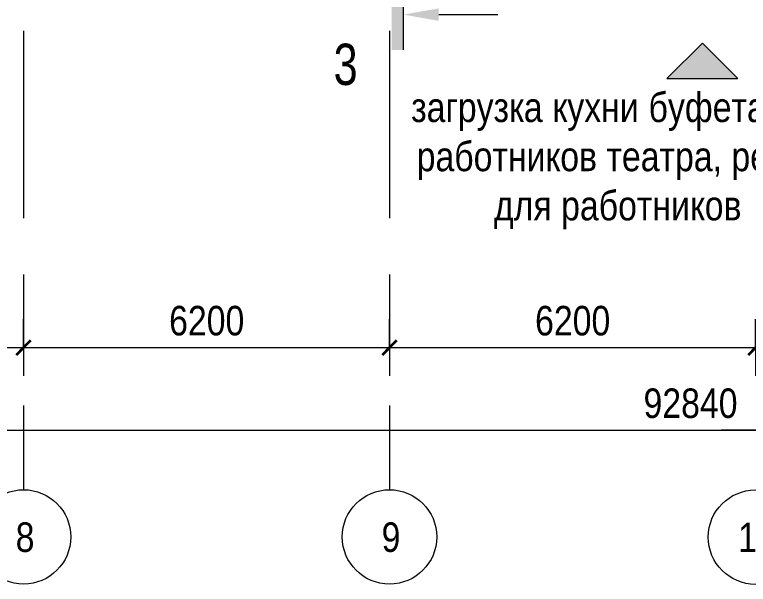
# Model space of a CAD drawing. Header units: millimetres. Extents: x 46431 to 216095, y -43515 to 31605.
# Drawn here: x 91782 to 104211, y -43338 to -33679 of the extents above; entities that cross this region are included whole.
import ezdxf

# ---------------------------------------------------------------- set-up
doc = ezdxf.new("R2010")
doc.units = ezdxf.units.MM
doc.linetypes.add('Осевые', pattern=[6350, 1270, -952.5, 3175, -952.5])
for name, color, linetype, lineweight in [('Оси', 7, 'Continuous', 9), ('Оси-1', 7, 'Continuous', 18), ('Оси-2', 7, 'Осевые', 9), ('Размеры', 7, 'Continuous', 9), ('Размеры-200', 7, 'Continuous', 9), ('Разрезы', 7, 'Continuous', 9), ('Текстовые примечания', 7, 'Continuous', 9), ('Черная _1 сплошная', 7, 'Continuous', 9), ('Элементы узлов', 7, 'Continuous', 9)]:
    doc.layers.add(name, color=color, linetype=linetype, lineweight=lineweight)
doc.styles.add('Arial Narrow', font='Arial Narrow.ttf', dxfattribs={"height": 500})
doc.styles.add('Arial_1', font='Arial.ttf', dxfattribs={"width": 0.75, "height": 700})
doc.dimstyles.new('Диагональ_-_2_5_мм_Arial_narrow', dxfattribs={"dimscale": 304.8, "dimtxt": 511.715487, "dimasz": 0.787402, "dimexe": 1.574803, "dimexo": 0.0625, "dimgap": 0.19685, "dimtad": 1, "dimdec": 0, "dimzin": 0, "dimdsep": 46, "dimtxsty": 'Arial Narrow', "dimblk1": 'OBLIQUE', "dimblk2": 'OBLIQUE', "dimsah": 1, "dimcen": 0.09, "dimdle": 1.574803, "dimazin": 0, "dimtfac": 1, "dimtdec": 4, "dimtix": 1, "dimtmove": 1, "dimatfit": 3, "dimfxl": 1.574803, "dimfxlon": 1, "dimtvp": 1, "dimtolj": 1, "dimtzin": 0, "dimarcsym": 2})
doc.dimstyles.new('Диагональ_-_2_5_мм_Arial_narrow_1', dxfattribs={"dimscale": 304.8, "dimtxt": 511.715487, "dimasz": 0.787402, "dimexe": 1.574803, "dimexo": 0.0625, "dimgap": 0.19685, "dimtad": 1, "dimdec": 0, "dimzin": 0, "dimdsep": 46, "dimtxsty": 'Arial Narrow', "dimblk1": 'OBLIQUE', "dimblk2": 'OBLIQUE', "dimsah": 1, "dimcen": 0.09, "dimdle": 1.574803, "dimazin": 0, "dimtfac": 1, "dimtdec": 4, "dimtix": 1, "dimtmove": 0, "dimatfit": 3, "dimfxl": 1.574803, "dimfxlon": 1, "dimtvp": 1, "dimtolj": 1, "dimtzin": 0, "dimarcsym": 2})

# ---------------------------------------------------------------- blocks, each defined once
blk = doc.blocks.new('Ось сетки - По умолчанию 2-349628-План 1-го этажа на отм_ -6_000')
at = {"layer": 'Оси-1'}
blk.add_circle((0, 0), 4, dxfattribs=at)
blk = doc.blocks.new('DIMBLOCK1-План 1-го этажа на отм_ -6_000')
at = {"layer": 'Размеры-200', "lineweight": 35, "transparency": 16777216}
for points in [[(57332, -40724), (57452, -40604), (57212, -40844)], [(150172, -40724), (150292, -40604), (150052, -40844)]]:
    blk.add_hatch(color=256, dxfattribs=at).paths.add_polyline_path(points, flags=0)
at = {"layer": 'Размеры-200', "transparency": 16777216}
for p, q in [((57332, -40244), (57332, -41204)), ((57332, -40724), (57332, -40244)), ((150172, -40244), (150172, -41204)), ((150172, -40724), (150172, -40244)), ((56852, -40724), (150652, -40724)), ((102435, -40724), (104419, -40724)), ((104419, -40724), (103752, -40724))]:
    blk.add_line(p, q, dxfattribs=at)
at = {"layer": 'Размеры-200', "lineweight": 35, "transparency": 16777216}
for p, q in [((57452, -40604), (57212, -40844)), ((57332, -40724), (57452, -40604)), ((150292, -40604), (150052, -40844)), ((150172, -40724), (150292, -40604)), ((57212, -40844), (57332, -40724)), ((150052, -40844), (150172, -40724))]:
    blk.add_line(p, q, dxfattribs=at)
at = {"layer": 'Размеры-200', "color": 0, "transparency": 16777216, "insert": (102435, -40017), "char_height": 500, "width": 1900.66, "attachment_point": 1, "line_spacing_factor": 0.974696, "style": 'Arial Narrow'}
blk.add_mtext('92840', dxfattribs=at)
blk = doc.blocks.new('_Oblique')
at = {"color": 0, "linetype": 'ByBlock', "lineweight": -2}
blk.add_line((-0.5, -0.5), (0.5, 0.5), dxfattribs=at)
blk = doc.blocks.new('DIMBLOCK8-План 1-го этажа на отм_ -6_000')
at = {"layer": 'Размеры-200', "lineweight": 35, "transparency": 16777216}
for points in [[(85932, -39324), (86052, -39204), (85812, -39444)], [(91932, -39324), (92052, -39204), (91812, -39444)]]:
    blk.add_hatch(color=256, dxfattribs=at).paths.add_polyline_path(points, flags=0)
at = {"layer": 'Размеры-200', "transparency": 16777216}
for p, q in [((85932, -38844), (85932, -39804)), ((85932, -39324), (85932, -38844)), ((91932, -38844), (91932, -39804)), ((91932, -39324), (91932, -38844)), ((85932, -39324), (91932, -39324))]:
    blk.add_line(p, q, dxfattribs=at)
at = {"layer": 'Размеры-200', "lineweight": 35, "transparency": 16777216}
for p, q in [((86052, -39204), (85812, -39444)), ((85932, -39324), (86052, -39204)), ((92052, -39204), (91812, -39444)), ((91932, -39324), (92052, -39204)), ((85812, -39444), (85932, -39324)), ((91812, -39444), (91932, -39324))]:
    blk.add_line(p, q, dxfattribs=at)
at = {"layer": 'Размеры-200', "color": 0, "transparency": 16777216, "insert": (88298, -38617), "char_height": 500, "width": 1520.53, "attachment_point": 1, "line_spacing_factor": 0.974696, "style": 'Arial Narrow'}
blk.add_mtext('6000', dxfattribs=at)
blk = doc.blocks.new('DIMBLOCK9-План 1-го этажа на отм_ -6_000')
at = {"layer": 'Размеры-200', "lineweight": 35, "transparency": 16777216}
for points in [[(91932, -39324), (92052, -39204), (91812, -39444)], [(98132, -39324), (98252, -39204), (98012, -39444)]]:
    blk.add_hatch(color=256, dxfattribs=at).paths.add_polyline_path(points, flags=0)
at = {"layer": 'Размеры-200', "transparency": 16777216}
for p, q in [((91932, -38844), (91932, -39804)), ((91932, -39324), (91932, -38844)), ((98132, -38844), (98132, -39804)), ((98132, -39324), (98132, -38844)), ((91932, -39324), (98132, -39324))]:
    blk.add_line(p, q, dxfattribs=at)
at = {"layer": 'Размеры-200', "lineweight": 35, "transparency": 16777216}
for p, q in [((92052, -39204), (91812, -39444)), ((91932, -39324), (92052, -39204)), ((98252, -39204), (98012, -39444)), ((98132, -39324), (98252, -39204)), ((91812, -39444), (91932, -39324)), ((98012, -39444), (98132, -39324))]:
    blk.add_line(p, q, dxfattribs=at)
at = {"layer": 'Размеры-200', "color": 0, "transparency": 16777216, "insert": (94398, -38617), "char_height": 500, "width": 1520.53, "attachment_point": 1, "line_spacing_factor": 0.974696, "style": 'Arial Narrow'}
blk.add_mtext('6200', dxfattribs=at)
blk = doc.blocks.new('DIMBLOCK10-План 1-го этажа на отм_ -6_000')
at = {"layer": 'Размеры-200', "lineweight": 35, "transparency": 16777216}
for points in [[(98132, -39324), (98252, -39204), (98012, -39444)], [(104332, -39324), (104452, -39204), (104212, -39444)]]:
    blk.add_hatch(color=256, dxfattribs=at).paths.add_polyline_path(points, flags=0)
at = {"layer": 'Размеры-200', "transparency": 16777216}
for p, q in [((98132, -38844), (98132, -39804)), ((98132, -39324), (98132, -38844)), ((104332, -38844), (104332, -39804)), ((104332, -39324), (104332, -38844)), ((98132, -39324), (104332, -39324))]:
    blk.add_line(p, q, dxfattribs=at)
at = {"layer": 'Размеры-200', "lineweight": 35, "transparency": 16777216}
for p, q in [((98252, -39204), (98012, -39444)), ((98132, -39324), (98252, -39204)), ((104452, -39204), (104212, -39444)), ((104332, -39324), (104452, -39204)), ((98012, -39444), (98132, -39324)), ((104212, -39444), (104332, -39324))]:
    blk.add_line(p, q, dxfattribs=at)
at = {"layer": 'Размеры-200', "color": 0, "transparency": 16777216, "insert": (100598, -38617), "char_height": 500, "width": 1520.53, "attachment_point": 1, "line_spacing_factor": 0.974696, "style": 'Arial Narrow'}
blk.add_mtext('6200', dxfattribs=at)
blk = doc.blocks.new('Разрез - Номер сзади-234830-План 1-го этажа на отм_ -6_000')
at = {"layer": 'Разрезы'}
for points in [[(0, 0), (0, 1), (9.004, 1), (9.004, 0)], [(2.471, -3), (3, 0), (3.529, -3)]]:
    blk.add_hatch(color=256, dxfattribs=at).paths.add_polyline_path(points, flags=0)
blk.add_line((3, -3), (3, -8), dxfattribs=at)

msp = doc.modelspace()

# ---------------------------------------------------------------- hatches: boundary and pattern name
at = {"layer": 'Элементы узлов'}
msp.add_hatch(color=256, dxfattribs=at).paths.add_polyline_path([(104031.6, -34763.2), (103431.6, -34163.2), (102831.6, -34763.2)], flags=0)

# ---------------------------------------------------------------- linework, layer by layer
at = {"layer": 'Оси-2'}
for p, q in [((91931.6, 25417.1), (91931.6, -41733.9)), ((98131.6, 25417.1), (98131.6, -41733.9))]:
    msp.add_line(p, q, dxfattribs=at)
at = {"layer": 'Разрезы'}
msp.add_line((98366.8, -34278), (98366.8, -32601.4), dxfattribs=at)
at = {"layer": 'Черная _1 сплошная'}
for p, q in [((103431.6, -34163.2), (102831.6, -34763.2)), ((104031.6, -34763.2), (103431.6, -34163.2)), ((102831.6, -34763.2), (104031.6, -34763.2))]:
    msp.add_line(p, q, dxfattribs=at)

# ---------------------------------------------------------------- block references
at = {"layer": 'Оси-1', "xscale": 199.9999999999999, "yscale": 199.9999999999999, "zscale": 199.9999999999999, "rotation": 180}
for p in [(91931.6, -42533.9), (98131.6, -42533.9), (104331.6, -42537.8)]:
    msp.add_blockref('Ось сетки - По умолчанию 2-349628-План 1-го этажа на отм_ -6_000', p, dxfattribs=at)
at = {"layer": 'Разрезы', "xscale": 199.9999999999999, "yscale": 199.9999999999999, "zscale": 199.9999999999999, "rotation": 90}
msp.add_blockref('Разрез - Номер сзади-234830-План 1-го этажа на отм_ -6_000', (98366.8, -34278), dxfattribs=at)

# ---------------------------------------------------------------- texts
at = {"layer": 'Оси', "char_height": 500, "attachment_point": 1, "style": 'Arial Narrow'}
for s, insert, width in [('\\fArial Narrow|b0|i0|c204|p34|;8', (91798.4, -42287.8), 384.81), ('\\fArial Narrow|b0|i0|c204|p34|;9', (97998.4, -42287.8), 384.81), ('10', (104039.4, -42291.7), 769.62)]:
    msp.add_mtext(s, dxfattribs=dict(at, insert=insert, width=width))
at = {"layer": 'Разрезы', "insert": (97184.6, -34170.9), "char_height": 700, "width": 505.063, "attachment_point": 1, "style": 'Arial_1'}
msp.add_mtext('\\fArial|b0|i0|c204|p34|;\\W.75;3', dxfattribs=at)
at = {"layer": 'Текстовые примечания', "char_height": 500, "attachment_point": 1, "style": 'Arial Narrow'}
for s, insert, width in [('\\fArial Narrow|b0|i0|c204|p34|; ', (100735.1, -34999.3), 192.405), ('\\fArial Narrow|b0|i0|c204|p34|; ', (102362.3, -34999.3), 192.405), ('буфета', (102521.1, -34999.3), 2421.096), ('загрузка', (98499.4, -34999.3), 2709.704), ('кухни', (100893.9, -34999.3), 1779.746), ('работников', (98592, -35832.8), 3703.796), ('\\fArial Narrow|b0|i0|c204|p34|; ', (101648, -35832.8), 192.405), ('театра', (101806.7, -35832.8), 2180.59), ('ресторана', (103923.4, -35832.8), 3367.088), (', ', (103605.9, -35832.8), 384.81), ('работников', (101039.4, -36666.2), 3703.796), ('для', (99901.7, -36666.2), 1186.497), ('\\fArial Narrow|b0|i0|c204|p34|; ', (100880.7, -36666.2), 192.405), ('\\fArial Narrow|b0|i0|c204|p34|; ', (104095.3, -36666.2), 192.405)]:
    msp.add_mtext(s, dxfattribs=dict(at, insert=insert, width=width))

# ---------------------------------------------------------------- dimensions: what is measured, and where the dimension line sits
at = {"layer": 'Размеры'}
for base, p1, p2, override, picture, middle in [((91931.6, -39323.6), (85931.6, -38843.6), (91931.6, -38843.6), {"dimpost": '<>', "dimfxl": 6000}, 'DIMBLOCK8-План 1-го этажа на отм_ -6_000', (88931.6, -39008.3)), ((98131.6, -39323.6), (91931.6, -38843.6), (98131.6, -38843.6), {"dimpost": '<>', "dimfxl": 6200}, 'DIMBLOCK9-План 1-го этажа на отм_ -6_000', (95031.6, -39008.3)), ((104331.6, -39323.6), (98131.6, -38843.6), (104331.6, -38843.6), {"dimpost": '<>', "dimfxl": 6200}, 'DIMBLOCK10-План 1-го этажа на отм_ -6_000', (101231.6, -39008.3))]:
    dim = msp.add_linear_dim(base=base, p1=p1, p2=p2, dimstyle='Диагональ_-_2_5_мм_Arial_narrow_1', override=override, dxfattribs=at)
    dim.commit()
    dim.dimension.update_dxf_attribs({"geometry": picture, "text_midpoint": middle})
dim = msp.add_linear_dim(base=(150171.6, -40723.6), p1=(57331.6, -40243.6), p2=(150171.6, -40243.6), dimstyle='Диагональ_-_2_5_мм_Arial_narrow', override={"dimpost": '<>', "dimfxl": 92840}, dxfattribs=at)
dim.commit()
dim.dimension.update_dxf_attribs({"geometry": 'DIMBLOCK1-План 1-го этажа на отм_ -6_000', "text_midpoint": (103385.1, -40350.8), "dimtype": 160})

doc.saveas('drawing.dxf')
